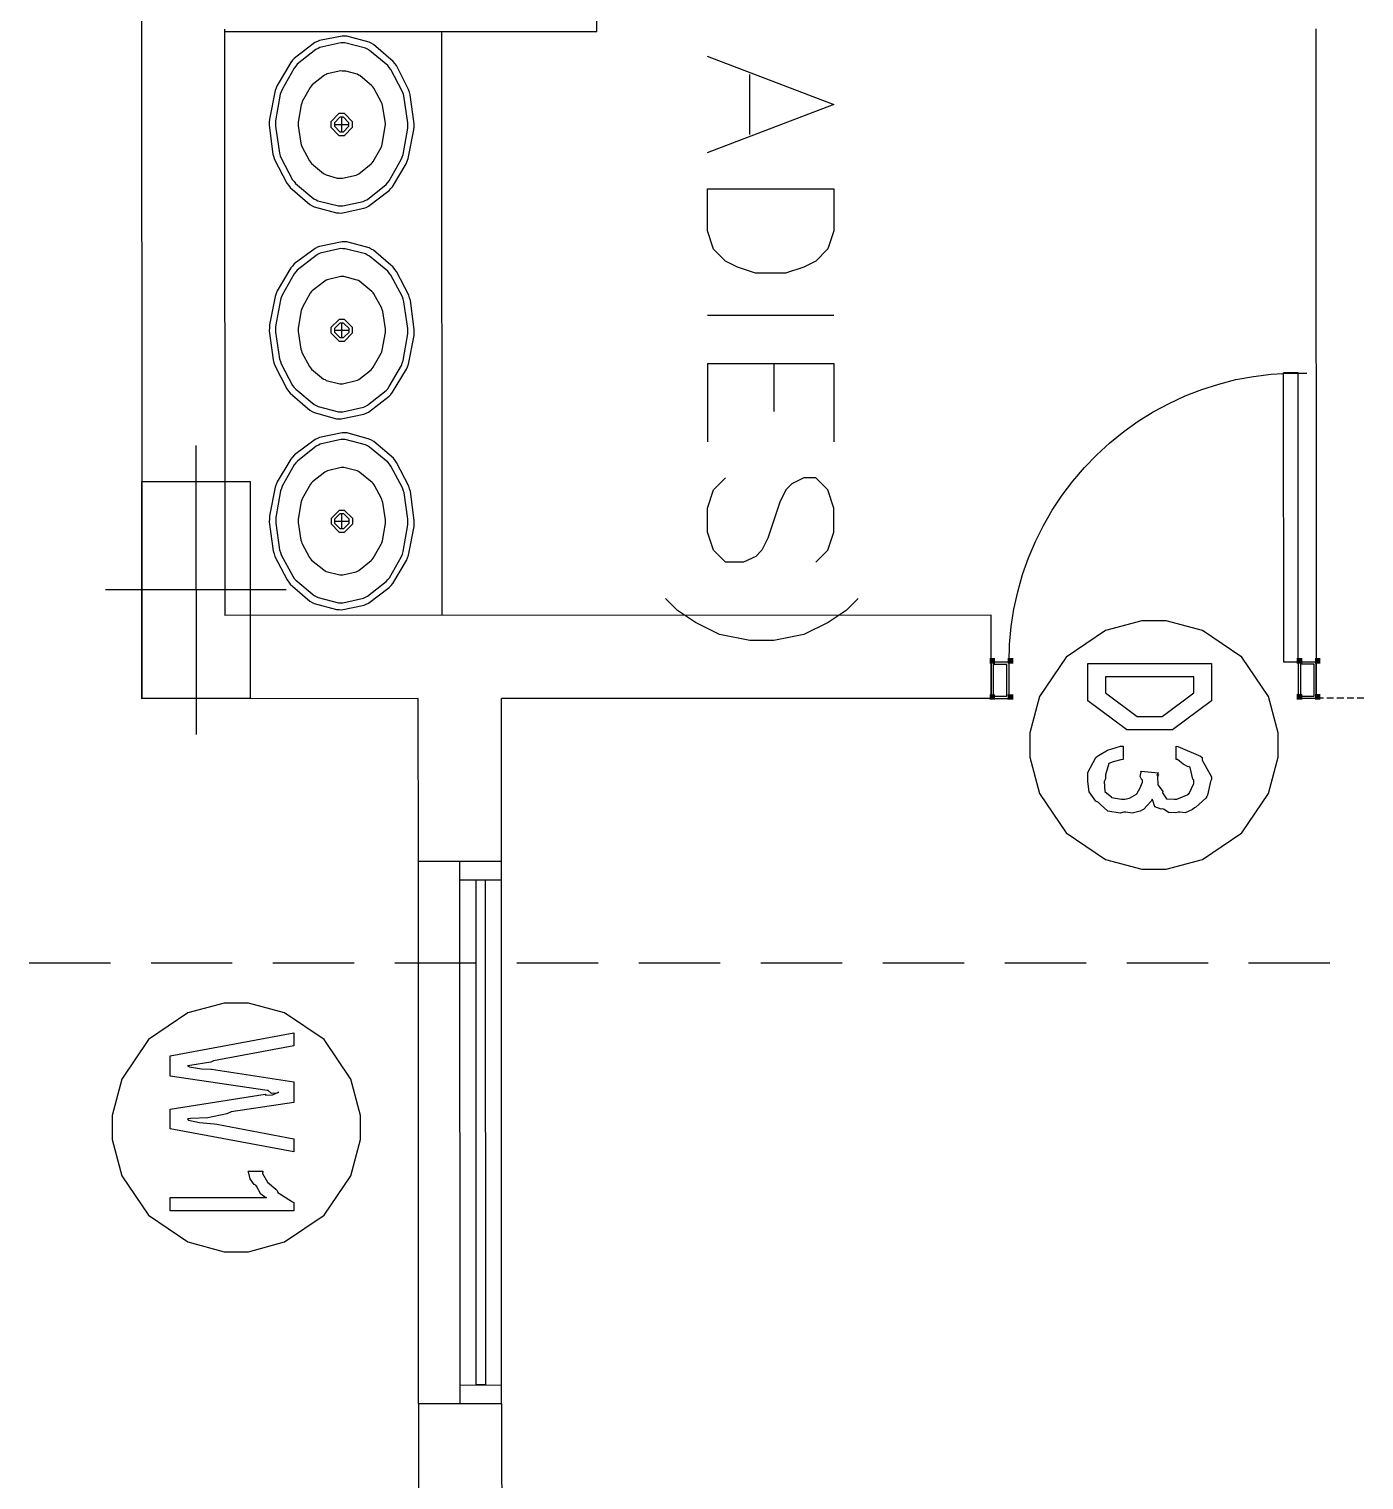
# Model space of a CAD drawing. Extents: x 0 to 23.4, y 0 to 16.5.
# Drawn here: x 2.815 to 3.785, y 13.134 to 14.188 of the extents above; entities that cross this region are included whole.
import ezdxf

# ---------------------------------------------------------------- set-up
doc = ezdxf.new("R2010")
doc.units = 0
doc.layers.get('0').update_dxf_attribs({"linetype": 'CONTINUOUS'})

msp = doc.modelspace()

# ---------------------------------------------------------------- linework, layer by layer
at = {"color": 0}
for points in [[(2.89654, 15.0294), (2.89708, 13.7014)], [(3.22754, 14.1858), (3.22754, 14.216)], [(2.95725, 14.1876), (2.95742, 13.7618)], [(2.95725, 14.1876), (2.95725, 14.1633)], [(2.95725, 14.1858), (3.22754, 14.1858)], [(3.04428, 14.1825), (3.04254, 14.1826), (3.0261, 14.1793), (3.02458, 14.1786)], [(3.06369, 14.1774), (3.06218, 14.1781), (3.04596, 14.1825), (3.04428, 14.1825)], [(3.11469, 14.1858), (3.1149, 13.7619)], [(3.74983, 14.1879), (3.75006, 13.7018)], [(3.02458, 14.1786), (3.02285, 14.1778), (3.00776, 14.1664), (3.00651, 14.165)], [(3.02513, 14.1736), (3.02354, 14.1728), (3.00993, 14.1621), (3.00885, 14.1607)], [(3.04308, 14.1776), (3.0415, 14.1776), (3.02647, 14.1743), (3.02513, 14.1736)], [(3.06087, 14.1731), (3.05946, 14.1739), (3.0446, 14.1776), (3.04308, 14.1776)], [(3.07676, 14.1597), (3.07568, 14.1612), (3.06239, 14.1722), (3.06087, 14.1731)], [(3.08083, 14.1626), (3.07964, 14.1642), (3.06532, 14.1764), (3.06369, 14.1774)], [(3.00651, 14.165), (3.00521, 14.1635), (2.99528, 14.1468), (2.99463, 14.145)], [(3.00885, 14.1607), (3.00765, 14.1593), (2.99892, 14.1439), (2.99832, 14.1421)], [(3.09147, 14.1419), (3.09088, 14.1439), (3.08203, 14.1611), (3.08083, 14.1626)], [(3.30778, 14.1679), (3.39962, 14.1329), (3.30778, 14.0979)], [(3.03088, 14.1546), (3.02983, 14.1542), (3.02083, 14.1471), (3.02013, 14.1461)], [(3.04264, 14.1572), (3.04161, 14.1574), (3.03174, 14.1551), (3.03088, 14.1546)], [(3.05442, 14.1543), (3.0535, 14.1549), (3.04536, 14.1572), (3.04264, 14.1572)], [(3.06494, 14.1457), (3.06418, 14.1465), (3.05539, 14.1539), (3.05442, 14.1543)], [(3.08681, 14.141), (3.08626, 14.1426), (3.07785, 14.1583), (3.07676, 14.1597)], [(3.33838, 14.1547), (3.33843, 14.1111)], [(2.99463, 14.145), (2.99388, 14.1431), (2.98975, 14.1222), (2.98969, 14.12)], [(2.99832, 14.1421), (2.99767, 14.1403), (2.99419, 14.121), (2.99419, 14.119)], [(3.02013, 14.1461), (3.01938, 14.1453), (3.01361, 14.135), (3.01324, 14.1339)], [(3.07161, 14.1333), (3.07124, 14.1344), (3.06565, 14.1447), (3.06494, 14.1457)], [(3.09028, 14.1176), (3.09028, 14.1197), (3.0874, 14.1392), (3.08681, 14.141)], [(3.09483, 14.1167), (3.09489, 14.1189), (3.09207, 14.1399), (3.09147, 14.1419)], [(3.01324, 14.1339), (3.01281, 14.1326), (3.01058, 14.12), (3.01058, 14.1187)], [(3.07394, 14.1181), (3.07394, 14.1193), (3.072, 14.1321), (3.07161, 14.1333)], [(2.98969, 14.12), (2.98958, 14.1179), (2.99235, 14.0968), (2.993, 14.0947)], [(2.99419, 14.119), (2.99414, 14.1171), (2.99707, 14.0976), (2.99767, 14.0957)], [(3.01058, 14.1187), (3.01053, 14.1174), (3.01247, 14.1047), (3.01292, 14.1035)], [(3.037, 14.1183), (3.04747, 14.1183)], [(3.04226, 14.1131), (3.04226, 14.1236)], [(3.07129, 14.1028), (3.07167, 14.104), (3.07389, 14.1168), (3.07394, 14.1181)], [(3.08615, 14.0946), (3.08681, 14.0965), (3.09022, 14.1157), (3.09028, 14.1176)], [(3.0899, 14.0917), (3.0906, 14.0938), (3.09472, 14.1146), (3.09483, 14.1167)], [(3.01292, 14.1035), (3.01324, 14.1024), (3.01878, 14.0919), (3.01953, 14.091)], [(3.06435, 14.0906), (3.06511, 14.0915), (3.07086, 14.1017), (3.07129, 14.1028)], [(2.993, 14.0947), (2.99354, 14.0929), (3.00244, 14.0757), (3.00364, 14.0742)], [(2.99767, 14.0957), (2.99821, 14.094), (3.00657, 14.0783), (3.00771, 14.0769)], [(3.01953, 14.091), (3.02024, 14.0901), (3.02903, 14.0829), (3.03006, 14.0824)], [(3.05365, 14.0821), (3.05469, 14.0826), (3.06358, 14.0897), (3.06435, 14.0906)], [(3.07563, 14.076), (3.07676, 14.0774), (3.08556, 14.0929), (3.08615, 14.0946)], [(3.07796, 14.0718), (3.07921, 14.0732), (3.08919, 14.0899), (3.0899, 14.0917)], [(3.00771, 14.0769), (3.00879, 14.0756), (3.02208, 14.0644), (3.02365, 14.0636)], [(3.03006, 14.0824), (3.03093, 14.0819), (3.03907, 14.0794), (3.04183, 14.0794)], [(3.04183, 14.0794), (3.04281, 14.0794), (3.05274, 14.0817), (3.05365, 14.0821)], [(3.05935, 14.0632), (3.06087, 14.064), (3.07449, 14.0747), (3.07563, 14.076)], [(3.00364, 14.0742), (3.00478, 14.0726), (3.0191, 14.0603), (3.02078, 14.0594)], [(3.0599, 14.0582), (3.06164, 14.059), (3.07671, 14.0704), (3.07796, 14.0718)], [(3.02078, 14.0594), (3.02225, 14.0586), (3.03847, 14.0542), (3.04021, 14.0542)], [(3.02365, 14.0636), (3.02501, 14.0629), (3.03988, 14.0592), (3.04144, 14.0592)], [(3.04021, 14.0542), (3.04189, 14.054), (3.05832, 14.0575), (3.0599, 14.0582)], [(3.04144, 14.0592), (3.04297, 14.0592), (3.05794, 14.0625), (3.05935, 14.0632)], [(3.02462, 14.0292), (3.02289, 14.0283), (3.00782, 14.0171), (3.00657, 14.0156)], [(3.02522, 14.0242), (3.02365, 14.0233), (3.00999, 14.0126), (3.0089, 14.0114)], [(3.04432, 14.0332), (3.04258, 14.0332), (3.02615, 14.0299), (3.02462, 14.0292)], [(3.04312, 14.0282), (3.04156, 14.0283), (3.02658, 14.0249), (3.02522, 14.0242)], [(3.06093, 14.0236), (3.05951, 14.0244), (3.04465, 14.0282), (3.04312, 14.0282)], [(3.06375, 14.0279), (3.06222, 14.0288), (3.04601, 14.0332), (3.04432, 14.0332)], [(3.07682, 14.0104), (3.07574, 14.0118), (3.06244, 14.0228), (3.06093, 14.0236)], [(3.08094, 14.0132), (3.07975, 14.0147), (3.06543, 14.0271), (3.06375, 14.0279)], [(3.00657, 14.0156), (3.00526, 14.0142), (2.99533, 13.9975), (2.99468, 13.9956)], [(3.09153, 13.9925), (3.09093, 13.9944), (3.08208, 14.0117), (3.08094, 14.0132)], [(3.0089, 14.0114), (3.00776, 14.01), (2.99897, 13.9944), (2.99837, 13.9928)], [(3.03093, 14.0053), (3.02989, 14.0047), (3.02089, 13.9976), (3.02018, 13.9968)], [(3.04275, 14.0079), (3.04172, 14.0079), (3.03179, 14.0057), (3.03093, 14.0053)], [(3.05447, 14.005), (3.05354, 14.0054), (3.04372, 14.0079), (3.04275, 14.0079)], [(3.065, 13.9962), (3.06424, 13.9972), (3.05544, 14.0044), (3.05447, 14.005)], [(3.08686, 13.9915), (3.08632, 13.9933), (3.0779, 14.009), (3.07682, 14.0104)], [(2.99468, 13.9956), (2.99393, 13.9936), (2.98981, 13.9728), (2.98975, 13.9707)], [(2.99837, 13.9928), (2.99772, 13.991), (2.99425, 13.9717), (2.99425, 13.9696)], [(3.02018, 13.9968), (3.01942, 13.9958), (3.01367, 13.9857), (3.01329, 13.9846)], [(3.07167, 13.9839), (3.07129, 13.985), (3.06569, 13.9953), (3.065, 13.9962)], [(3.09033, 13.9683), (3.09033, 13.9703), (3.08746, 13.9897), (3.08686, 13.9915)], [(3.09489, 13.9672), (3.09494, 13.9694), (3.09212, 13.9906), (3.09153, 13.9925)], [(3.01329, 13.9846), (3.01286, 13.9833), (3.01064, 13.9706), (3.01064, 13.9693)], [(3.074, 13.9686), (3.074, 13.97), (3.07206, 13.9826), (3.07167, 13.9839)], [(2.98975, 13.9707), (2.98964, 13.9685), (2.9924, 13.9474), (2.99306, 13.9454)], [(3.04232, 13.9638), (3.04232, 13.9742)], [(3.30783, 13.9799), (3.39974, 13.9799)], [(2.99425, 13.9696), (2.99419, 13.9676), (2.99713, 13.9483), (2.99772, 13.9464)], [(3.01064, 13.9693), (3.01058, 13.9681), (3.01253, 13.9553), (3.01297, 13.954)], [(3.03706, 13.969), (3.04758, 13.969)], [(3.07135, 13.9533), (3.07172, 13.9546), (3.07394, 13.9674), (3.074, 13.9686)], [(3.08626, 13.9451), (3.08692, 13.9471), (3.09028, 13.9664), (3.09033, 13.9683)], [(3.08996, 13.9424), (3.09065, 13.9443), (3.09478, 13.9651), (3.09489, 13.9672)], [(3.01297, 13.954), (3.01329, 13.9529), (3.01882, 13.9426), (3.01958, 13.9417)], [(3.0644, 13.9413), (3.06515, 13.9421), (3.0709, 13.9524), (3.07135, 13.9533)], [(2.99306, 13.9454), (2.9936, 13.9435), (3.0025, 13.9264), (3.00369, 13.9247)], [(2.99772, 13.9464), (2.99826, 13.9447), (3.00663, 13.9289), (3.00776, 13.9275)], [(3.01958, 13.9417), (3.02029, 13.9408), (3.02914, 13.9335), (3.03017, 13.9331)], [(3.05371, 13.9328), (3.05474, 13.9333), (3.06364, 13.9403), (3.0644, 13.9413)], [(3.07568, 13.9265), (3.07682, 13.9281), (3.08567, 13.9435), (3.08626, 13.9451)], [(3.07801, 13.9224), (3.07926, 13.9239), (3.08925, 13.9406), (3.08996, 13.9424)], [(3.30789, 13.9449), (3.39974, 13.9449), (3.39974, 13.888)], [(3.30789, 13.9449), (3.30789, 13.888)], [(3.35601, 13.9449), (3.35601, 13.9099)], [(3.03017, 13.9331), (3.03103, 13.9325), (3.04085, 13.93), (3.04189, 13.93)], [(3.04189, 13.93), (3.04292, 13.93), (3.05279, 13.9324), (3.05371, 13.9328)], [(3.52696, 13.7279), (3.52735, 13.7408), (3.52854, 13.7538), (3.53049, 13.7665), (3.53326, 13.7791), (3.53678, 13.7916), (3.54107, 13.8038), (3.54611, 13.8157), (3.55186, 13.8272), (3.55832, 13.8384), (3.56543, 13.8492), (3.57324, 13.8595), (3.58165, 13.8694), (3.5906, 13.8786), (3.60015, 13.8873), (3.61025, 13.8954), (3.62076, 13.9029), (3.63172, 13.9097), (3.64312, 13.9158), (3.65483, 13.9213), (3.66689, 13.926), (3.67919, 13.9299), (3.69174, 13.9331), (3.70443, 13.9354), (3.71729, 13.9371), (3.73014, 13.9379), (3.74311, 13.9379)], [(3.7264, 13.728), (3.72635, 13.9381)], [(3.73682, 13.9381), (3.72635, 13.9381)], [(3.73693, 13.728), (3.73682, 13.9381)], [(3.00369, 13.9247), (3.00483, 13.9232), (3.01915, 13.911), (3.02083, 13.91)], [(3.00776, 13.9275), (3.00885, 13.9261), (3.02214, 13.9151), (3.02371, 13.9143)], [(3.0594, 13.9137), (3.06099, 13.9146), (3.07454, 13.9253), (3.07568, 13.9265)], [(3.06, 13.9088), (3.06168, 13.9096), (3.07676, 13.921), (3.07801, 13.9224)], [(3.02083, 13.91), (3.02229, 13.9092), (3.03851, 13.9047), (3.04025, 13.9047)], [(3.02371, 13.9143), (3.02507, 13.9136), (3.03993, 13.9097), (3.0415, 13.9097)], [(3.04025, 13.9047), (3.04194, 13.9047), (3.05843, 13.9081), (3.06, 13.9088)], [(3.0415, 13.9097), (3.04303, 13.9097), (3.058, 13.9132), (3.0594, 13.9137)], [(3.02468, 13.8904), (3.02294, 13.8897), (3.00786, 13.8784), (3.00663, 13.8769)], [(3.04443, 13.8946), (3.04269, 13.8946), (3.02621, 13.8912), (3.02468, 13.8904)], [(3.04318, 13.8896), (3.04161, 13.8896), (3.02664, 13.8862), (3.02528, 13.8855)], [(3.06099, 13.885), (3.05957, 13.8857), (3.04471, 13.8896), (3.04318, 13.8896)], [(3.06381, 13.8892), (3.06228, 13.89), (3.04611, 13.8944), (3.04443, 13.8946)], [(3.081, 13.8745), (3.07981, 13.876), (3.06549, 13.8883), (3.06381, 13.8892)], [(2.93636, 13.8854), (2.93647, 13.6754)], [(3.00663, 13.8769), (3.00532, 13.8754), (2.99539, 13.8588), (2.99474, 13.8569)], [(3.02528, 13.8855), (3.02371, 13.8847), (3.01004, 13.874), (3.00896, 13.8727)], [(3.07693, 13.8717), (3.07585, 13.8732), (3.0625, 13.8842), (3.06099, 13.885)], [(3.00896, 13.8727), (3.00782, 13.8713), (2.99903, 13.8558), (2.99843, 13.8541)], [(3.03097, 13.8665), (3.02994, 13.866), (3.02094, 13.859), (3.02024, 13.8581)], [(3.04281, 13.8693), (3.04178, 13.8693), (3.0319, 13.867), (3.03097, 13.8665)], [(3.05453, 13.8663), (3.0536, 13.8668), (3.04378, 13.8693), (3.04281, 13.8693)], [(3.06506, 13.8576), (3.06435, 13.8585), (3.0555, 13.8658), (3.05453, 13.8663)], [(3.08692, 13.8529), (3.08637, 13.8546), (3.07801, 13.8703), (3.07693, 13.8717)], [(3.09158, 13.8539), (3.09099, 13.8558), (3.08214, 13.873), (3.081, 13.8745)], [(2.99474, 13.8569), (2.99397, 13.855), (2.98986, 13.8342), (2.98981, 13.832)], [(3.02024, 13.8581), (3.01947, 13.8572), (3.01372, 13.847), (3.01335, 13.8459)], [(3.07172, 13.8452), (3.07135, 13.8464), (3.06575, 13.8567), (3.06506, 13.8576)], [(3.38667, 13.8005), (3.3954, 13.8092), (3.39979, 13.8224), (3.39979, 13.8399), (3.3954, 13.853), (3.38667, 13.8618), (3.37788, 13.8618), (3.36914, 13.8574), (3.36481, 13.853), (3.3604, 13.8442), (3.35167, 13.818), (3.34728, 13.8092), (3.34293, 13.8048), (3.33419, 13.8005), (3.32107, 13.8005), (3.31228, 13.8092), (3.30794, 13.8224), (3.30794, 13.8398), (3.31228, 13.853), (3.32101, 13.8617)], [(2.99843, 13.8541), (2.99778, 13.8523), (2.99436, 13.833), (2.99436, 13.8309)], [(3.01335, 13.8459), (3.01292, 13.8447), (3.01069, 13.8319), (3.01069, 13.8306)], [(3.07406, 13.83), (3.07406, 13.8313), (3.0721, 13.844), (3.07172, 13.8452)], [(3.09039, 13.8296), (3.09039, 13.8317), (3.08751, 13.851), (3.08692, 13.8529)], [(3.09494, 13.8286), (3.095, 13.8308), (3.09218, 13.8519), (3.09158, 13.8539)], [(3.04237, 13.825), (3.04237, 13.8356)], [(2.98981, 13.832), (2.98969, 13.8299), (2.99251, 13.8087), (2.99317, 13.8067)], [(2.99436, 13.8309), (2.99431, 13.829), (2.99718, 13.8096), (2.99783, 13.8077)], [(3.01069, 13.8306), (3.01064, 13.8294), (3.01258, 13.8166), (3.01303, 13.8154)], [(3.03711, 13.8303), (3.04764, 13.8303)], [(3.0714, 13.8147), (3.07178, 13.816), (3.074, 13.8287), (3.07406, 13.83)], [(3.08632, 13.8065), (3.08697, 13.8084), (3.09033, 13.8277), (3.09039, 13.8296)], [(3.09, 13.8037), (3.09071, 13.8057), (3.09483, 13.8265), (3.09494, 13.8286)], [(3.01303, 13.8154), (3.01335, 13.8143), (3.01887, 13.8039), (3.01964, 13.803)], [(3.06446, 13.8025), (3.06521, 13.8034), (3.07096, 13.8136), (3.0714, 13.8147)], [(2.99317, 13.8067), (2.99371, 13.8048), (3.00256, 13.7877), (3.00375, 13.7861)], [(2.99783, 13.8077), (2.99837, 13.806), (3.00667, 13.7903), (3.00782, 13.7888)], [(3.01964, 13.803), (3.02035, 13.8021), (3.02919, 13.7949), (3.03022, 13.7943)], [(3.05376, 13.7941), (3.05479, 13.7946), (3.06369, 13.8017), (3.06446, 13.8025)], [(3.07574, 13.7879), (3.07688, 13.7893), (3.08572, 13.8048), (3.08632, 13.8065)], [(3.07813, 13.7837), (3.07937, 13.7852), (3.08931, 13.8019), (3.09, 13.8037)], [(3.03022, 13.7943), (3.03108, 13.7939), (3.0409, 13.7914), (3.04194, 13.7913)], [(3.04194, 13.7913), (3.04297, 13.7913), (3.05285, 13.7936), (3.05376, 13.7941)], [(3.00375, 13.7861), (3.00489, 13.7846), (3.01921, 13.7723), (3.02089, 13.7714)], [(3.00782, 13.7888), (3.0089, 13.7875), (3.02219, 13.7764), (3.02376, 13.7756)], [(3.05946, 13.7751), (3.06104, 13.7759), (3.0746, 13.7866), (3.07574, 13.7879)], [(3.06006, 13.7701), (3.06174, 13.7709), (3.07682, 13.7823), (3.07813, 13.7837)], [(3.00201, 13.7804), (2.87082, 13.7804)], [(3.02089, 13.7714), (3.02235, 13.7706), (3.03857, 13.7661), (3.04031, 13.7661)], [(3.02376, 13.7756), (3.02513, 13.7749), (3.03999, 13.7711), (3.04156, 13.7711)], [(3.04031, 13.7661), (3.04199, 13.766), (3.05849, 13.7694), (3.06006, 13.7701)], [(3.04156, 13.7711), (3.04308, 13.7711), (3.05806, 13.7745), (3.05946, 13.7751)], [(3.41732, 13.7743), (3.40858, 13.7655), (3.39546, 13.7568), (3.37793, 13.748), (3.35607, 13.7437), (3.3386, 13.7437), (3.31674, 13.748), (3.29921, 13.7567), (3.28608, 13.7655), (3.27735, 13.7742)], [(3.51383, 13.762), (2.95742, 13.7618)], [(3.51383, 13.7017), (3.51383, 13.762)], [(3.52696, 13.7279), (3.51383, 13.7279)], [(3.52696, 13.7279), (3.51383, 13.7279)], [(3.51383, 13.7279), (3.51383, 13.7017)], [(3.51383, 13.7279), (3.51383, 13.7017)], [(3.52696, 13.7017), (3.52696, 13.7279)], [(3.52696, 13.7017), (3.52696, 13.7279)], [(3.73693, 13.728), (3.7264, 13.728)], [(3.75006, 13.728), (3.73693, 13.728)], [(3.75006, 13.728), (3.73693, 13.728)], [(3.73693, 13.728), (3.73693, 13.7018)], [(3.73693, 13.728), (3.73693, 13.7018)], [(3.75006, 13.7018), (3.75006, 13.728)], [(3.75006, 13.7018), (3.75006, 13.728)], [(3.52533, 13.7263), (3.51546, 13.7263)], [(3.51546, 13.7263), (3.51546, 13.7033)], [(3.52533, 13.7033), (3.52533, 13.7263)], [(3.74843, 13.7264), (3.73856, 13.7264)], [(3.73856, 13.7264), (3.73856, 13.7034)], [(3.74843, 13.7034), (3.74843, 13.7264)], [(3.09787, 13.7015), (2.89708, 13.7014)], [(3.09793, 13.5834), (3.09787, 13.7015)], [(3.4745, 13.7017), (3.15821, 13.7016)], [(3.15826, 13.5834), (3.15821, 13.7016)], [(3.51383, 13.7017), (3.4745, 13.7017)], [(3.51383, 13.7017), (3.52696, 13.7017)], [(3.51383, 13.7017), (3.52696, 13.7017)], [(3.51546, 13.7033), (3.52533, 13.7033)], [(3.73693, 13.7018), (3.75006, 13.7018)], [(3.73693, 13.7018), (3.75006, 13.7018)], [(3.73856, 13.7034), (3.74843, 13.7034)], [(3.75521, 13.7018), (3.75006, 13.7018)], [(3.76258, 13.7018), (3.75771, 13.7018)], [(3.76997, 13.7018), (3.76508, 13.7018)], [(3.77735, 13.7018), (3.77246, 13.7018)], [(3.78472, 13.7018), (3.77983, 13.7018)], [(3.09793, 13.5834), (3.15826, 13.5834)], [(3.0981, 13.1897), (3.09793, 13.5834)], [(3.0981, 13.1897), (3.09793, 13.5834)], [(3.12825, 13.1897), (3.1281, 13.5834)], [(3.12825, 13.1897), (3.1281, 13.5834)], [(3.15842, 13.1897), (3.15826, 13.5834)], [(3.15842, 13.1897), (3.15826, 13.5834)], [(3.1281, 13.57), (3.15826, 13.57)], [(3.1281, 13.57), (3.15826, 13.57)], [(2.87424, 13.5095), (2.81515, 13.5095)], [(2.96278, 13.5095), (2.90375, 13.5095)], [(3.05138, 13.5095), (2.99229, 13.5095)], [(3.13997, 13.5095), (3.08089, 13.5095)], [(3.22851, 13.5095), (3.16949, 13.5095)], [(3.31711, 13.5095), (3.25803, 13.5095)], [(3.40571, 13.5095), (3.34663, 13.5095)], [(3.49425, 13.5095), (3.43522, 13.5095)], [(3.58285, 13.5095), (3.52376, 13.5095)], [(3.67144, 13.5095), (3.61236, 13.5095)], [(3.75999, 13.5095), (3.70096, 13.5095)], [(3.12825, 13.2031), (3.15842, 13.2032)], [(3.12825, 13.2031), (3.15842, 13.2032)], [(3.0981, 13.1897), (3.15842, 13.1897)], [(3.0981, 13.1897), (3.09814, 13.0716)], [(3.15842, 13.1897), (3.15847, 13.0717)]]:
    msp.add_lwpolyline(points, dxfattribs=at)
for points in [[(3.05012, 14.1183), (3.05012, 14.1203), (3.04422, 14.1263), (3.04226, 14.1263), (3.04025, 14.1263), (3.0344, 14.1203), (3.0344, 14.1183), (3.0344, 14.1164), (3.04025, 14.1104), (3.04226, 14.1104), (3.04422, 14.1104), (3.05012, 14.1164), (3.05012, 14.1183)], [(3.04747, 14.1183), (3.04747, 14.1197), (3.04357, 14.1236), (3.04226, 14.1236), (3.0409, 14.1236), (3.037, 14.1197), (3.037, 14.1183), (3.037, 14.1171), (3.0409, 14.1131), (3.04226, 14.1131), (3.04357, 14.1131), (3.04747, 14.1171), (3.04747, 14.1183)], [(3.30783, 14.0717), (3.39968, 14.0717), (3.39968, 14.0411), (3.39535, 14.0281), (3.38656, 14.0192), (3.37782, 14.0149), (3.36469, 14.0104), (3.34283, 14.0104), (3.32969, 14.0149), (3.32096, 14.0192), (3.31222, 14.0279), (3.30783, 14.0411), (3.30783, 14.0717)], [(3.05018, 13.969), (3.05018, 13.971), (3.04428, 13.9768), (3.04232, 13.9768), (3.04031, 13.9768), (3.03444, 13.971), (3.03444, 13.969), (3.03444, 13.9671), (3.04031, 13.9611), (3.04232, 13.9611), (3.04428, 13.9611), (3.05018, 13.9671), (3.05018, 13.969)], [(3.04758, 13.969), (3.04758, 13.9703), (3.04363, 13.9742), (3.04232, 13.9742), (3.04096, 13.9742), (3.03706, 13.9703), (3.03706, 13.969), (3.03706, 13.9676), (3.04096, 13.9638), (3.04232, 13.9638), (3.04363, 13.9638), (3.04758, 13.9676), (3.04758, 13.969)], [(2.89703, 13.8591), (2.97575, 13.8592), (2.97581, 13.7017), (2.89708, 13.7017), (2.89703, 13.8591)], [(2.89703, 13.8591), (2.97575, 13.8592), (2.97581, 13.7017), (2.89708, 13.7017), (2.89703, 13.8591)], [(2.97581, 13.7017), (2.89708, 13.7017), (2.89703, 13.8591), (2.97575, 13.8592), (2.97581, 13.7017)], [(3.05024, 13.8303), (3.05024, 13.8323), (3.04432, 13.8382), (3.04237, 13.8382), (3.04036, 13.8382), (3.0345, 13.8323), (3.0345, 13.8303), (3.0345, 13.8283), (3.04036, 13.8224), (3.04237, 13.8224), (3.04432, 13.8224), (3.05024, 13.8283), (3.05024, 13.8303)], [(3.04764, 13.8303), (3.04764, 13.8317), (3.04368, 13.8356), (3.04237, 13.8356), (3.04101, 13.8356), (3.03711, 13.8317), (3.03711, 13.8303), (3.03711, 13.829), (3.04101, 13.825), (3.04237, 13.825), (3.04368, 13.825), (3.04764, 13.829), (3.04764, 13.8303)], [(3.72244, 13.6678), (3.72244, 13.6766), (3.71533, 13.703), (3.69596, 13.7316), (3.66732, 13.751), (3.64094, 13.758), (3.63222, 13.758), (3.62343, 13.758), (3.59706, 13.751), (3.56836, 13.7316), (3.54904, 13.703), (3.54199, 13.6766), (3.54199, 13.6678), (3.54199, 13.6591), (3.54904, 13.6327), (3.56836, 13.604), (3.59706, 13.5847), (3.62343, 13.5776), (3.63222, 13.5776), (3.64094, 13.5776), (3.66732, 13.5847), (3.69596, 13.604), (3.71533, 13.6327), (3.72244, 13.6591), (3.72244, 13.6678)], [(3.58425, 13.7269), (3.67389, 13.7269), (3.67389, 13.707), (3.67389, 13.7), (3.64567, 13.6788), (3.62939, 13.6788), (3.61247, 13.6788), (3.58425, 13.7), (3.58425, 13.7059), (3.58425, 13.7269)], [(3.59706, 13.7172), (3.59706, 13.7063), (3.59706, 13.7057), (3.62007, 13.6885), (3.62961, 13.6885), (3.63807, 13.6885), (3.66108, 13.7057), (3.66108, 13.7065), (3.66108, 13.7172), (3.59706, 13.7172)], [(3.60986, 13.667), (3.60986, 13.6574), (3.60801, 13.657), (3.60254, 13.6555), (3.60058, 13.6548), (3.6001, 13.6546), (3.59939, 13.6543), (3.59706, 13.6461), (3.59706, 13.6433), (3.59608, 13.6414), (3.5964, 13.6341), (3.60032, 13.6309), (3.60097, 13.6305), (3.60135, 13.6298), (3.60851, 13.6286), (3.61094, 13.6286), (3.61094, 13.6286), (3.61431, 13.6292), (3.61942, 13.6321), (3.62007, 13.6327), (3.62001, 13.6328), (3.62196, 13.6362), (3.62397, 13.6409), (3.62397, 13.6425), (3.62343, 13.6426), (3.62213, 13.645), (3.62289, 13.6482), (3.62267, 13.6488), (3.63547, 13.6477), (3.6351, 13.6473), (3.63422, 13.646), (3.63547, 13.6464), (3.63547, 13.6464), (3.63471, 13.6448), (3.63504, 13.6389), (3.63818, 13.6349), (3.63872, 13.634), (3.6384, 13.633), (3.64122, 13.6288), (3.64681, 13.6286), (3.64871, 13.6286), (3.64882, 13.6284), (3.65701, 13.6318), (3.65761, 13.6325), (3.65782, 13.6325), (3.66108, 13.6399), (3.66108, 13.6423), (3.66043, 13.643), (3.65836, 13.6516), (3.65782, 13.6522), (3.65707, 13.6519), (3.65338, 13.6539), (3.64936, 13.6572), (3.64828, 13.6574), (3.64828, 13.667), (3.64958, 13.6667), (3.66601, 13.6598), (3.66715, 13.6588), (3.66715, 13.6568), (3.67051, 13.6508), (3.67389, 13.6448), (3.67389, 13.6427), (3.67333, 13.6413), (3.67117, 13.6315), (3.67063, 13.6305), (3.66982, 13.6292), (3.66265, 13.6226), (3.66174, 13.6221), (3.66026, 13.6209), (3.65489, 13.6185), (3.65104, 13.619), (3.64979, 13.619), (3.64817, 13.6185), (3.64268, 13.6187), (3.63954, 13.621), (3.63872, 13.6214), (3.63743, 13.6212), (3.63276, 13.623), (3.6314, 13.6276), (3.63092, 13.6284), (3.63021, 13.6271), (3.62462, 13.621), (3.62375, 13.6208), (3.62207, 13.6198), (3.61626, 13.6183), (3.61176, 13.619), (3.61029, 13.619), (3.60758, 13.6184), (3.59868, 13.6198), (3.5931, 13.6248), (3.59185, 13.626), (3.58996, 13.6271), (3.58518, 13.6338), (3.58425, 13.6413), (3.58425, 13.6438), (3.58425, 13.6478), (3.59, 13.6588), (3.59119, 13.6598), (3.59179, 13.6603), (3.59853, 13.664), (3.60792, 13.6669), (3.60986, 13.667)], [(3.14669, 13.2032), (3.13997, 13.2032), (3.13981, 13.57), (3.14654, 13.57), (3.14669, 13.2032)], [(3.14669, 13.2032), (3.13997, 13.2032), (3.13981, 13.57), (3.14654, 13.57), (3.14669, 13.2032)], [(3.14669, 13.2032), (3.13997, 13.2032), (3.13981, 13.57), (3.14654, 13.57), (3.14669, 13.2032)], [(3.14669, 13.2032), (3.13997, 13.2032), (3.13981, 13.57), (3.14654, 13.57), (3.14669, 13.2032)], [(3.05593, 13.3901), (3.05593, 13.3989), (3.04883, 13.4253), (3.02951, 13.4539), (3.00082, 13.4733), (2.97444, 13.4804), (2.96571, 13.4804), (2.95692, 13.4804), (2.93056, 13.4733), (2.90192, 13.4539), (2.88254, 13.4253), (2.87549, 13.3989), (2.87549, 13.3901), (2.87549, 13.3814), (2.88254, 13.355), (2.90192, 13.3264), (2.93056, 13.307), (2.95692, 13.2999), (2.96571, 13.2999), (2.97444, 13.2999), (3.00082, 13.307), (3.02951, 13.3264), (3.04883, 13.355), (3.05593, 13.3814), (3.05593, 13.3901)], [(2.91775, 13.4422), (3.00738, 13.4589), (3.00738, 13.4493), (2.94922, 13.4385), (2.94732, 13.4376), (2.93186, 13.4351), (2.93033, 13.4348), (2.93175, 13.4341), (2.94054, 13.4327), (2.94726, 13.4325), (2.94769, 13.4324), (3.00738, 13.4233), (3.00738, 13.4083), (2.96203, 13.4014), (2.95888, 13.3999), (2.94504, 13.3972), (2.93272, 13.3967), (2.93033, 13.3964), (2.93093, 13.3955), (2.93901, 13.3936), (2.94971, 13.3928), (2.95161, 13.3925), (3.00738, 13.3818), (3.00738, 13.3725), (2.91775, 13.3892), (2.91775, 13.4035), (2.98676, 13.4142), (2.98708, 13.4136), (2.99203, 13.4139), (2.99642, 13.4157), (2.99653, 13.4157), (2.99544, 13.415), (2.99115, 13.4148), (2.98876, 13.4169), (2.98807, 13.417), (2.91775, 13.4274), (2.91775, 13.4422)], [(2.91775, 13.3296), (2.91775, 13.3392), (2.98762, 13.3392), (2.98725, 13.339), (2.98361, 13.3416), (2.98047, 13.3474), (2.97982, 13.3483), (2.97863, 13.3486), (2.97575, 13.3527), (2.97467, 13.3578), (2.97439, 13.3585), (2.98503, 13.3585), (2.98475, 13.3568), (2.98828, 13.3503), (2.99442, 13.3454), (2.99544, 13.3444), (2.99576, 13.343), (3.0064, 13.3362), (3.00738, 13.3357), (3.00738, 13.3296), (2.91775, 13.3296)]]:
    msp.add_lwpolyline(points, close=True, dxfattribs=at)
at = {"color": 0, "const_width": 0.002}
for points in [[(3.51383, 13.7279), (3.51585, 13.7279), (3.51585, 13.7299), (3.51383, 13.7299), (3.51383, 13.7279)], [(3.51383, 13.7279), (3.51585, 13.7279), (3.51585, 13.7299), (3.51383, 13.7299), (3.51383, 13.7279)], [(3.52696, 13.7279), (3.52897, 13.7279), (3.52897, 13.7299), (3.52696, 13.7299), (3.52696, 13.7279)], [(3.52696, 13.7279), (3.52897, 13.7279), (3.52897, 13.7299), (3.52696, 13.7299), (3.52696, 13.7279)], [(3.73693, 13.728), (3.73893, 13.728), (3.73893, 13.73), (3.73693, 13.73), (3.73693, 13.728)], [(3.73693, 13.728), (3.73893, 13.728), (3.73893, 13.73), (3.73693, 13.73), (3.73693, 13.728)], [(3.75006, 13.728), (3.75206, 13.728), (3.75206, 13.73), (3.75006, 13.73), (3.75006, 13.728)], [(3.75006, 13.728), (3.75206, 13.728), (3.75206, 13.73), (3.75006, 13.73), (3.75006, 13.728)], [(3.51383, 13.7017), (3.51585, 13.7017), (3.51585, 13.7037), (3.51383, 13.7037), (3.51383, 13.7017)], [(3.51383, 13.7017), (3.51585, 13.7017), (3.51585, 13.7037), (3.51383, 13.7037), (3.51383, 13.7017)], [(3.52696, 13.7017), (3.52897, 13.7017), (3.52897, 13.7037), (3.52696, 13.7037), (3.52696, 13.7017)], [(3.52696, 13.7017), (3.52897, 13.7017), (3.52897, 13.7037), (3.52696, 13.7037), (3.52696, 13.7017)], [(3.73693, 13.7018), (3.73893, 13.7018), (3.73893, 13.7038), (3.73693, 13.7038), (3.73693, 13.7018)], [(3.73693, 13.7018), (3.73893, 13.7018), (3.73893, 13.7038), (3.73693, 13.7038), (3.73693, 13.7018)], [(3.75006, 13.7018), (3.75206, 13.7018), (3.75206, 13.7038), (3.75006, 13.7038), (3.75006, 13.7018)], [(3.75006, 13.7018), (3.75206, 13.7018), (3.75206, 13.7038), (3.75006, 13.7038), (3.75006, 13.7018)]]:
    msp.add_lwpolyline(points, close=True, dxfattribs=at)

doc.saveas('drawing.dxf')
